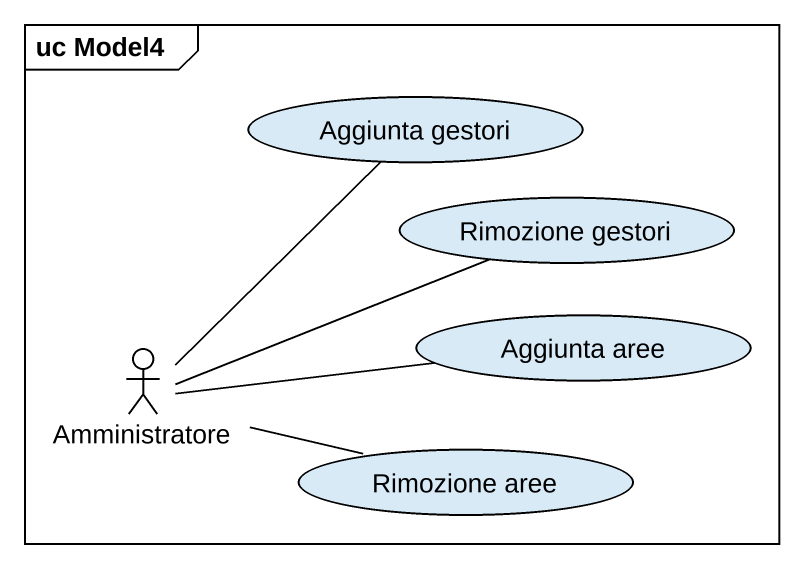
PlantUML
@startuml
mainframe uc Model4
usecase "Aggiunta gestori" as Aggiunta_gestori
usecase "Rimozione gestori" as Rimozione_gestori
usecase "Aggiunta aree" as Aggiunta_aree
actor Amministratore
usecase "Rimozione aree" as Rimozione_aree
Amministratore -up- Aggiunta_gestori
Amministratore -right- Rimozione_gestori
Amministratore -right- Aggiunta_aree
Amministratore -right- Rimozione_aree
@enduml
